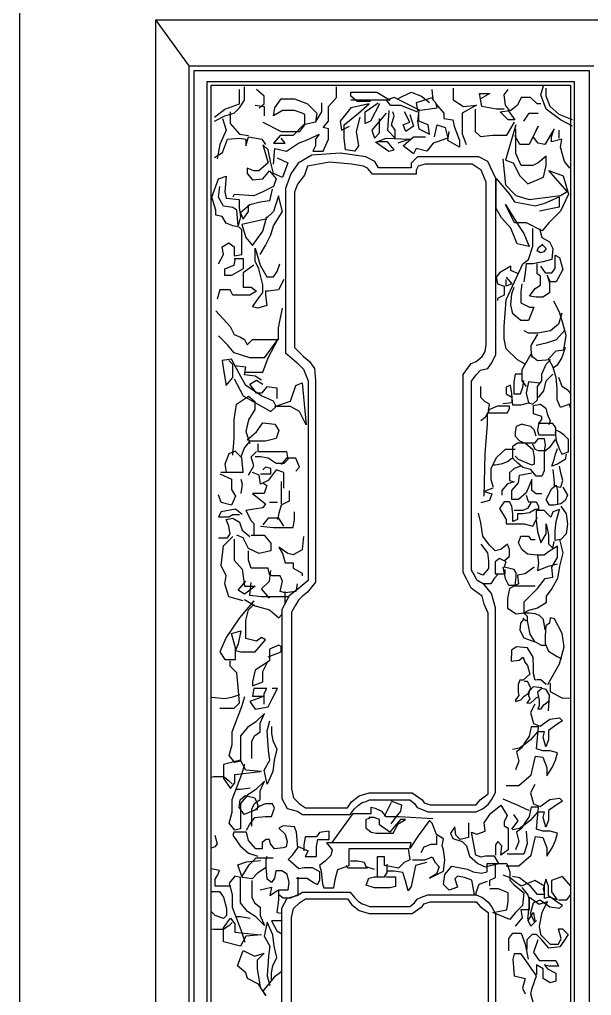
# Model space of a CAD drawing. Extents: x -66030 to 95157, y -13132 to 45879.
# Drawn here: x 42557 to 43106, y 41102 to 42039 of the extents above; entities that cross this region are included whole.
import ezdxf

# ---------------------------------------------------------------- set-up
doc = ezdxf.new("R2010")
doc.units = 0
doc.header["$LTSCALE"] = 100
doc.header["$MEASUREMENT"] = 0
for name, color, linetype in [('3', 11, 'CONTINUOUS'), ('4', 121, 'CONTINUOUS'), ('7', 105, 'CONTINUOUS')]:
    doc.layers.add(name, color=color, linetype=linetype)

msp = doc.modelspace()

# ---------------------------------------------------------------- linework, layer by layer
at = {"layer": '3'}
for p, q in [((42719.73, 41994.29), (42687.86, 42038.22)), ((42719.73, 40482.4), (42719.73, 41994.29)), ((42719.73, 41994.29), (43108.02, 41994.29)), ((42737.02, 40504.48), (42737.02, 41979.19)), ((42737.02, 41979.19), (43088.97, 41979.19)), ((43088.97, 41979.19), (43088.97, 40504.48))]:
    msp.add_line(p, q, dxfattribs=at)
for points in [[(42744.17, 41941.22), (42754.22, 41946.24), (42763.02, 41948.75), (42768.04, 41953.77), (42773.07, 41961.3), (42773.07, 41973.85)], [(42744.17, 41944.99), (42754.22, 41952.52), (42768.04, 41957.54), (42768.04, 41967.58), (42768.04, 41971.34)], [(42786.89, 41953.77), (42791.92, 41957.54), (42791.92, 41965.07), (42784.38, 41971.34)], [(42800.71, 41899.81), (42801.97, 41914.87), (42813.28, 41912.36), (42824.59, 41919.89), (42834.64, 41923.65), (42844.69, 41928.67), (42840.92, 41923.65), (42840.92, 41917.38), (42838.41, 41912.36), (42848.46, 41912.36), (42853.49, 41923.65), (42853.49, 41933.69), (42848.46, 41934.95), (42853.49, 41941.22), (42853.49, 41955.03), (42861.03, 41963.81), (42861.03, 41973.85)], [(42893.7, 41960.05), (42881.13, 41960.05), (42874.85, 41965.07), (42874.85, 41968.83), (42899.98, 41968.83), (42912.55, 41961.3), (42874.85, 41961.3)], [(42920.17, 41962.68), (42932.73, 41968.96), (42942.78, 41965.19), (42950.32, 41958.92)], [(42954.01, 41961.3), (42952.75, 41971.34)], [(42972.94, 41972.72), (42972.94, 41961.43), (42982.99, 41955.15), (42995.56, 41956.41), (42981.74, 41948.88), (42981.74, 41928.8), (42985.51, 41918.76)], [(43022.03, 41952.53), (43014.49, 41952.53), (43000.67, 41955.04), (42998.16, 41967.59), (43008.21, 41967.59), (42999.41, 41962.57)], [(43057.21, 41957.55), (43053.44, 41957.55), (43047.16, 41963.82), (43038.36, 41963.82), (43034.6, 41956.29), (43028.31, 41951.27), (43025.8, 41951.27), (43032.08, 41942.49), (43025.8, 41942.49), (43018.26, 41950.02), (43027.06, 41951.27), (43023.29, 41956.29), (43022.03, 41966.33), (43025.8, 41971.35)], [(43087.37, 41936.21), (43076.06, 41942.49), (43062.24, 41952.53), (43057.21, 41966.33), (43059.73, 41975.12)], [(43087.37, 41942.49), (43074.8, 41947.51), (43066.01, 41955.04), (43062.24, 41965.08), (43062.24, 41972.61)], [(42790.66, 41939.97), (42808.25, 41931.18), (42825.84, 41931.18), (42830.87, 41937.46), (42830.87, 41947.5), (42828.36, 41948.75), (42820.82, 41951.26), (42809.51, 41951.26), (42800.71, 41946.24), (42801.97, 41953.77), (42808.25, 41962.56), (42820.82, 41962.56), (42833.38, 41957.54), (42842.18, 41948.75), (42840.92, 41939.97), (42829.61, 41937.46), (42819.56, 41927.42), (42807, 41927.42), (42800.71, 41919.89), (42812.02, 41919.89), (42808.25, 41924.91)], [(42840.92, 41939.97), (42847.21, 41950.01), (42847.21, 41958.79)], [(42902.49, 41957.54), (42893.7, 41941.22), (42888.67, 41938.71), (42888.67, 41950.01), (42901.24, 41958.79)], [(42941.45, 41951.26), (42916.31, 41963.81), (42908.78, 41961.3), (42912.55, 41956.28), (42922.6, 41956.28), (42938.93, 41950.01)], [(42954.01, 41963.81), (42937.68, 41958.79), (42938.93, 41951.26), (42957.78, 41953.77), (42956.52, 41958.79), (42952.75, 41962.56)], [(42759.25, 41950.01), (42759.25, 41938.71), (42768.04, 41928.67), (42776.84, 41927.42)], [(42783.12, 41956.28), (42791.92, 41955.03), (42791.92, 41946.24)], [(42883.64, 41944.99), (42879.88, 41931.18), (42882.39, 41917.38), (42878.62, 41912.36), (42869.82, 41913.61), (42868.57, 41924.91), (42868.57, 41937.46), (42882.39, 41948.75), (42892.44, 41957.54), (42874.85, 41953.77), (42864.8, 41941.22), (42866.05, 41932.44), (42873.59, 41936.2)], [(42908.78, 41948.75), (42894.95, 41932.44), (42897.47, 41924.91), (42902.49, 41929.93), (42902.49, 41943.73)], [(42911.29, 41951.26), (42910.03, 41932.44), (42917.57, 41924.91), (42917.57, 41932.44), (42913.8, 41937.46), (42916.31, 41946.24), (42915.06, 41950.01)], [(42931.39, 41947.5), (42935.16, 41936.2), (42927.62, 41931.18), (42925.11, 41937.46), (42931.39, 41939.97), (42926.37, 41950.01)], [(42940.19, 41951.26), (42938.93, 41941.22), (42940.19, 41933.69), (42950.24, 41928.67), (42948.98, 41937.46), (42940.19, 41941.22), (42940.19, 41947.5)], [(42956.52, 41957.54), (42964.06, 41948.75), (42964.06, 41943.73), (42972.86, 41942.48), (42974.12, 41936.2), (42979.14, 41922.4), (42979.14, 41916.12), (42967.83, 41922.4), (42969.09, 41931.18)], [(42994.3, 41952.64), (42994.3, 41931.31), (42999.33, 41926.29), (43010.64, 41927.54), (43024.46, 41927.54), (43032, 41940.09)], [(43040.88, 41941.23), (43045.9, 41948.76), (43054.7, 41948.76)], [(42751.71, 41943.73), (42755.48, 41932.44), (42749.2, 41918.63), (42746.68, 41904.83)], [(42955.27, 41926.16), (42957.78, 41937.46), (42965.32, 41934.95), (42967.83, 41924.91), (42954.01, 41919.89), (42947.73, 41912.36), (42937.68, 41914.87), (42935.16, 41909.85), (42925.11, 41917.38), (42935.16, 41926.16), (42946.47, 41926.16)], [(43033.25, 41937.58), (43023.2, 41903.7), (43030.74, 41901.19), (43037.02, 41888.64), (43044.56, 41881.11), (43059.64, 41887.38), (43062.15, 41898.68), (43062.15, 41907.46), (43054.62, 41901.19), (43049.59, 41898.6), (43038.28, 41898.6), (43033.25, 41909.97), (43033.25, 41917.5), (43033.25, 41933.82)], [(43084.86, 41896.05), (43079.83, 41902.33), (43076.06, 41916.13), (43077.32, 41923.66), (43067.26, 41921.15), (43067.26, 41926.17), (43069.78, 41933.7), (43060.98, 41918.64), (43054.7, 41919.9), (43049.67, 41926.17), (43054.7, 41936.21), (43045.9, 41918.64), (43037.11, 41918.64), (43032.08, 41927.43)], [(43074.8, 41924.92), (43074.8, 41932.45)], [(42744.17, 41906.08), (42751.71, 41911.1), (42756.74, 41923.65), (42768.04, 41924.91), (42774.33, 41923.65), (42774.33, 41917.38), (42776.84, 41926.16), (42789.41, 41923.65), (42793.17, 41918.63)], [(42898.72, 41921.14), (42911.29, 41912.36), (42916.31, 41913.61), (42910.03, 41921.14), (42899.98, 41921.14), (42908.78, 41924.91), (42931.39, 41923.65), (42920.08, 41919.89)], [(42804.42, 41905.98), (42814.47, 41900.96), (42809.45, 41887.16), (42800.65, 41890.92), (42798.14, 41900.96), (42795.63, 41913.51), (42790.6, 41918.53), (42795.63, 41900.96), (42786.83, 41893.43), (42781.8, 41893.43), (42775.52, 41895.94), (42775.52, 41890.92), (42780.55, 41884.65), (42790.6, 41885.9), (42796.88, 41893.43), (42803.17, 41885.9), (42800.65, 41878.37), (42790.6, 41873.35), (42781.8, 41869.59), (42762.96, 41870.84), (42761.7, 41868.33)], [(42828.62, 41276.17), (42874.33, 41276.17), (42878.58, 41281.48), (42882.12, 41285.02), (42885.66, 41287.5), (42889.56, 41288.56), (42892.75, 41289.98), (42931.37, 41289.98), (42935.98, 41286.44), (42938.46, 41282.9), (42942.71, 41281.13), (42948.74, 41278.65), (42995.16, 41278.65), (43001.18, 41281.48), (43006.5, 41285.73), (43009.68, 41289.98), (43013.58, 41297.06), (43013.58, 41474.13), (43009.71, 41487.97), (43002.78, 41496.62), (42995.85, 41500.94), (42993.25, 41506.13), (42990.66, 41510.46), (42990.66, 41691.77), (42994.96, 41697.82), (42999.29, 41702.15), (43006.22, 41703.88), (43009.69, 41709.07), (43014.02, 41716.85), (43014.02, 41838.5), (43014.02, 41886.07), (43006.28, 41902.51), (42997.62, 41906.84), (42938.73, 41906.84), (42932.67, 41900.78), (42932.67, 41896.46), (42901.49, 41896.46), (42898.03, 41902.51), (42889.37, 41906.84), (42865.12, 41910.3), (42837.41, 41908.57), (42824.42, 41900.78), (42817.49, 41890.4), (42812.29, 41876.56), (42812.29, 41718.8), (42823.45, 41709.28), (42829.51, 41703.22), (42833.84, 41691.98), (42833.84, 41500.42), (42824.31, 41492.63), (42815.65, 41485.71), (42808.72, 41472.74), (42808.72, 41291.43), (42813.91, 41281.91), (42823.44, 41279.32), (42828.62, 41276.17)], [(43020.69, 41904.95), (43023.2, 41879.85), (43033.25, 41869.81), (43045.82, 41866.05), (43075.98, 41869.81), (43082.26, 41873.58), (43064.67, 41893.66), (43078.49, 41888.64), (43083.52, 41871.07), (43075.98, 41854.75), (43064.67, 41843.45), (43058.39, 41835.92), (43043.31, 41843.45), (43032, 41843.45), (43023.2, 41861.03), (43035.77, 41840.94), (43040.79, 41833.41), (43045.82, 41820.86), (43034.51, 41823.37), (43028.23, 41838.43), (43019.43, 41848.48), (43014.41, 41857.26), (43014.41, 41881.11), (43014.41, 41886.13), (43026.97, 41871.07), (43032, 41863.54), (43052.1, 41859.77), (43060.9, 41862.28), (43074.72, 41868.56), (43074.72, 41858.52), (43055.87, 41854.75)], [(42747.88, 41804.32), (42752.9, 41813.11), (42751.65, 41820.64), (42757.93, 41824.41), (42762.96, 41820.64), (42762.96, 41811.86), (42770.5, 41813.11), (42770.5, 41823.15), (42770.5, 41836.96), (42767.98, 41839.47), (42761.7, 41840.72), (42755.42, 41843.23), (42751.65, 41849.51), (42745.37, 41850.76), (42745.37, 41855.78), (42741.6, 41868.33), (42747.88, 41885.9), (42755.42, 41888.41), (42754.16, 41873.35), (42755.42, 41867.08), (42767.98, 41865.82), (42767.98, 41858.29), (42769.24, 41849.51), (42766.73, 41840.72), (42765.47, 41855.78), (42761.7, 41858.29), (42752.9, 41859.55), (42747.88, 41868.33), (42749.13, 41878.37)], [(42799.4, 41875.86), (42796.88, 41864.57), (42788.09, 41863.31), (42778.03, 41860.8), (42769.24, 41853.27), (42771.75, 41847), (42776.78, 41854.53), (42776.78, 41860.8)], [(42788.09, 41813.11), (42793.11, 41821.9), (42798.14, 41831.94), (42800.65, 41840.72), (42809.45, 41854.53), (42805.68, 41869.59), (42800.65, 41854.53), (42793.11, 41847), (42781.8, 41844.49), (42770.5, 41841.98), (42774.27, 41829.43), (42780.55, 41821.9), (42790.6, 41835.7), (42794.37, 41849.51)], [(43042.06, 41707.95), (43034.61, 41712.2), (43023.97, 41722.83), (43021.84, 41732.4), (43021.84, 41744.09), (43023.97, 41769.6), (43039.91, 41804.08), (43045.23, 41808.34), (43049.49, 41821.09), (43049.49, 41830.66), (43049.49, 41838.1)], [(43055.87, 41838.1), (43058, 41829.6), (43065.45, 41825.34), (43068.64, 41818.97), (43067.58, 41808.34), (43059.07, 41806.21), (43049.49, 41804.08), (43043.1, 41804.08), (43042.04, 41795.58), (43040.97, 41787.08)], [(42810.7, 41789.26), (42805.68, 41779.22), (42795.63, 41777.97), (42793.11, 41777.97), (42793.11, 41774.2), (42794.37, 41764.16), (42785.57, 41761.65), (42780.55, 41762.91), (42785.57, 41770.44), (42790.6, 41776.71), (42790.6, 41784.24), (42786.83, 41799.3), (42783.06, 41806.84), (42783.06, 41819.39), (42788.09, 41803.07), (42794.37, 41791.77), (42800.65, 41791.77), (42804.42, 41796.79), (42806.94, 41804.32)], [(43058, 41823.22), (43062.26, 41818.97), (43060.13, 41815.78), (43056.94, 41814.71), (43053.74, 41816.84), (43054.81, 41820.03), (43059.07, 41823.22)], [(42762.96, 41809.35), (42771.75, 41809.35), (42771.75, 41799.3), (42760.44, 41793.03), (42754.16, 41793.03), (42754.16, 41799.3), (42762.96, 41803.07), (42764.21, 41809.35)], [(43056.94, 41801.96), (43061.19, 41795.58), (43067.58, 41795.58), (43070.77, 41799.83), (43070.77, 41806.21), (43070.77, 41812.59), (43075.03, 41810.46), (43078.22, 41798.77), (43071.84, 41787.08), (43066.51, 41787.08), (43063.32, 41793.45), (43065.45, 41786.01), (43065.45, 41776.45), (43059.07, 41772.19), (43052.68, 41772.19), (43046.29, 41773.26), (43051.62, 41780.7), (43056.94, 41783.89), (43056.94, 41792.39), (43053.74, 41794.52), (43053.74, 41804.08)], [(42781.8, 41803.07), (42771.75, 41795.54), (42771.75, 41786.75), (42771.75, 41781.73), (42779.29, 41781.73), (42784.32, 41777.97), (42778.03, 41774.2), (42767.98, 41774.2), (42761.7, 41774.2), (42759.19, 41779.22), (42749.13, 41779.22), (42746.62, 41770.44)], [(43035.65, 41794.52), (43028.2, 41797.71), (43028.2, 41801.96), (43017.56, 41795.58), (43014.37, 41791.33), (43015.43, 41784.95), (43021.82, 41782.82), (43021.82, 41774.32), (43015.43, 41771.13), (43015.43, 41769.01)], [(43023.95, 41791.33), (43029.27, 41784.95), (43023.95, 41782.82), (43023.95, 41789.2)], [(43038.84, 41784.95), (43037.78, 41777.51), (43037.78, 41766.88), (43046.29, 41762.63), (43050.55, 41762.63), (43045.23, 41749.87), (43037.78, 41749.87), (43030.33, 41756.25), (43028.2, 41764.75), (43029.27, 41775.38), (43031.39, 41781.76)], [(42745.37, 41759.14), (42759.19, 41744.08), (42762.96, 41736.55), (42769.24, 41734.04), (42773.01, 41731.53), (42775.52, 41726.51), (42780.55, 41731.53), (42788.09, 41731.53), (42805.68, 41731.53), (42805.68, 41742.83), (42809.45, 41761.65)], [(43085.62, 41666.11), (43084.63, 41669.68), (43076.11, 41666.49), (43072.92, 41673.93), (43072.92, 41684.56), (43071.86, 41695.19), (43068.66, 41705.82), (43064.41, 41713.26), (43071.86, 41720.71), (43079.31, 41721.77), (43081.43, 41735.59), (43078.24, 41747.28), (43075.05, 41757.91), (43069.73, 41768.54)], [(43077.18, 41756.85), (43073.99, 41746.22), (43066.54, 41739.84), (43053.76, 41737.71), (43045.25, 41737.71), (43040.99, 41739.84)], [(42773.01, 41700.16), (42781.8, 41700.16), (42790.6, 41700.16), (42795.63, 41713.96), (42805.68, 41732.79), (42791.86, 41713.96), (42778.03, 41713.96), (42762.96, 41718.98), (42756.67, 41726.51), (42747.88, 41735.3)], [(43053.76, 41736.65), (43047.38, 41726.02), (43047.38, 41721.77), (43048.44, 41714.33)], [(43080.37, 41740.9), (43071.86, 41731.34), (43062.28, 41728.15), (43052.7, 41726.02)], [(43080.37, 41723.89), (43077.18, 41714.33), (43072.92, 41706.89), (43068.66, 41703.7)], [(43047.38, 41717.52), (43038.87, 41702.64), (43038.87, 41692.01), (43043.12, 41686.69)], [(43066.54, 41712.2), (43053.76, 41711.14), (43047.38, 41716.45)], [(42762.96, 41693.88), (42771.75, 41677.57), (42798.14, 41662.51), (42803.17, 41667.53), (42800.65, 41672.55), (42789.34, 41677.57), (42774.27, 41687.61), (42767.98, 41698.9), (42760.44, 41712.71), (42751.65, 41711.45), (42752.9, 41702.67), (42755.42, 41687.61), (42761.7, 41695.14), (42761.7, 41707.69), (42757.93, 41711.45)], [(42789.34, 41692.63), (42783.06, 41696.39), (42773.01, 41697.65), (42774.27, 41705.18), (42762.96, 41706.43)], [(43055.89, 41689.88), (43045.25, 41690.94), (43043.12, 41680.31), (43045.25, 41670.75), (43049.51, 41669.68), (43053.76, 41673.93), (43053.76, 41682.44), (43053.76, 41686.69), (43058.02, 41692.01), (43058.02, 41698.38), (43062.28, 41707.95), (43065.47, 41711.14)], [(43038.82, 41698.55), (43032.44, 41698.55), (43031.37, 41691.1), (43031.37, 41683.66), (43031.37, 41679.41), (43037.76, 41679.41), (43039.89, 41685.79), (43040.95, 41692.17)], [(43054.83, 41676.06), (43060.15, 41682.44), (43062.28, 41692.01), (43068.66, 41698.38)], [(42804.42, 41675.06), (42804.42, 41685.1), (42794.37, 41686.35), (42789.34, 41680.08), (42784.32, 41680.08), (42778.03, 41688.86), (42784.32, 41692.63), (42790.6, 41688.86)], [(42801.91, 41667.53), (42816.99, 41672.55), (42822.01, 41687.61), (42828.3, 41690.12), (42832.07, 41649.95), (42825.78, 41662.51), (42816.99, 41667.53), (42803.17, 41667.53)], [(43006.94, 41663.31), (43008, 41669.68), (43003.75, 41671.81), (42999.49, 41676.06), (42999.49, 41682.44), (42999.49, 41686.69)], [(43046.27, 41670.91), (43037.76, 41668.78), (43030.31, 41668.78), (43029.25, 41679.41), (43028.18, 41687.92), (43023.92, 41685.79), (43023.92, 41679.41), (43029.25, 41676.22), (43029.25, 41670.91), (43020.73, 41669.84)], [(43073.94, 41695.36), (43077.14, 41686.85), (43082.46, 41683.66), (43085.62, 41679.87)], [(42761.63, 41620.73), (42762.89, 41637.04), (42762.89, 41654.61), (42765.4, 41669.67), (42776.71, 41677.2), (42782.99, 41672.18), (42782.99, 41664.65), (42776.71, 41654.61), (42774.2, 41643.32), (42777.97, 41632.02)], [(43002.68, 41581.46), (43003.75, 41621.85), (43005.87, 41650.55), (43005.87, 41661.18), (43013.32, 41661.18), (43025.03, 41661.18), (43027.16, 41665.43), (43027.16, 41667.56), (43015.45, 41667.56), (43008, 41664.37), (43003.75, 41656.93), (42999.49, 41653.74)], [(43055.33, 41652.35), (43053.99, 41644.34), (43055.33, 41640.34), (43066.02, 41640.34), (43071.36, 41640.34), (43071.36, 41647.01), (43068.69, 41651.02), (43064.68, 41651.02), (43055.33, 41651.02), (43058, 41655.02), (43058, 41657.69), (43049.98, 41660.36), (43049.98, 41664.37), (43049.98, 41668.37), (43056.66, 41669.71), (43062.01, 41665.7), (43063.34, 41660.36), (43066.02, 41653.69), (43064.68, 41649.68)], [(42775.57, 41635.46), (42784.36, 41642.99), (42790.64, 41651.77), (42801.95, 41650.52), (42805.72, 41644.24), (42803.21, 41636.71), (42793.16, 41634.2), (42778.08, 41634.2), (42773.05, 41627.93), (42769.28, 41619.14)], [(43052.75, 41638.78), (43050.62, 41645.16), (43047.43, 41648.35), (43042.11, 41649.41), (43038.92, 41650.47), (43033.6, 41648.35), (43032.53, 41643.03), (43032.53, 41638.78), (43036.79, 41634.53), (43041.05, 41632.4), (43051.69, 41632.4), (43054.88, 41636.65), (43060.2, 41636.65), (43061.27, 41630.28), (43060.2, 41624.96), (43054.88, 41624.96), (43051.69, 41626.02), (43049.56, 41631.34)], [(43070.84, 41643.03), (43071.91, 41634.53), (43075.1, 41626.02), (43077.23, 41621.77), (43083.62, 41623.9), (43083.62, 41630.28), (43083.62, 41635.59), (43079.36, 41639.84), (43075.1, 41643.03), (43070.84, 41645.16)], [(42785.62, 41631.69), (42785.62, 41624.16), (42801.95, 41624.16), (42813.26, 41624.16), (42814.52, 41616.63), (42810.75, 41612.86), (42803.21, 41612.86), (42795.67, 41617.89), (42788.13, 41619.14), (42783.1, 41619.14)], [(43070.84, 41635.59), (43065.52, 41628.15), (43060.2, 41623.9), (43060.2, 41613.27), (43060.2, 41605.83), (43058.07, 41600.51), (43052.75, 41600.51), (43047.43, 41606.89), (43039.98, 41609.02), (43034.66, 41613.27), (43030.4, 41617.52), (43030.4, 41629.21), (43034.66, 41632.4), (43042.11, 41632.4), (43049.56, 41626.02), (43050.62, 41618.58), (43050.62, 41612.21), (43048.5, 41611.14), (43035.72, 41616.46), (43032.53, 41619.65)], [(42750.32, 41604.41), (42771.68, 41604.41), (42770.43, 41618.22), (42764.14, 41624.49), (42757.86, 41621.98), (42754.09, 41611.94), (42755.35, 41604.41)], [(42776.82, 41601.57), (42781.85, 41610.35), (42779.34, 41619.14), (42784.36, 41624.16)], [(43032.53, 41626.02), (43022.95, 41626.02), (43014.44, 41618.58), (43009.12, 41607.95), (43009.12, 41597.32), (43011.25, 41589.88)], [(43081.49, 41621.77), (43080.42, 41616.46), (43072.97, 41612.21), (43067.65, 41610.08), (43069.78, 41616.46), (43070.84, 41620.71), (43072.97, 41627.09)], [(42822.06, 41605.33), (42825.83, 41609.1), (42822.06, 41617.89), (42813.26, 41617.89), (42808.24, 41611.61)], [(43029.34, 41617.52), (43025.08, 41614.33), (43018.7, 41612.21), (43013.38, 41611.14), (43011.25, 41611.14)], [(42749.18, 41602.82), (42760.49, 41597.8), (42760.49, 41587.76), (42764.26, 41581.49), (42760.49, 41572.7), (42750.44, 41575.21), (42747.92, 41582.74)], [(42810.75, 41589.02), (42810.75, 41604.08), (42803.21, 41606.59), (42795.67, 41596.55), (42788.13, 41592.78), (42786.87, 41601.57), (42780.59, 41604.08)], [(42788.13, 41602.82), (42798.18, 41602.82), (42798.18, 41607.84), (42793.16, 41609.1), (42790.64, 41606.59)], [(43037.85, 41610.08), (43031.47, 41607.95), (43027.21, 41603.7), (43027.21, 41596.26), (43031.47, 41595.2), (43025.08, 41593.07), (43019.76, 41586.69), (43019.76, 41582.44)], [(43058.07, 41583.51), (43052.75, 41583.51), (43048.5, 41586.69), (43048.5, 41597.32), (43043.17, 41584.57), (43035.72, 41578.19), (43029.34, 41578.19), (43029.34, 41586.69), (43035.72, 41594.14), (43036.79, 41601.58), (43048.5, 41603.7)], [(43068.72, 41606.89), (43069.78, 41594.14), (43069.78, 41590.95), (43076.17, 41589.88), (43078.29, 41596.26), (43076.17, 41603.7), (43075.1, 41610.08)], [(42769.28, 41597.8), (42770.54, 41592.78), (42769.28, 41584)], [(42790.64, 41594.04), (42794.41, 41591.53), (42791.9, 41584), (42780.59, 41584), (42793.16, 41573.96), (42790.64, 41570.19), (42781.85, 41568.94), (42774.31, 41567.68), (42779.34, 41557.64), (42781.85, 41555.13), (42781.85, 41543.84)], [(42808.24, 41595.29), (42808.24, 41582.74), (42808.24, 41573.96)], [(42815.77, 41586.51), (42815.77, 41576.47), (42808.24, 41572.7), (42805.72, 41565.17), (42804.47, 41558.9)], [(43011.2, 41588.9), (43002.68, 41585.71), (43010.13, 41583.58), (43008, 41577.2), (42999.49, 41575.08)], [(43078.29, 41589.88), (43082.55, 41582.44), (43080.42, 41577.13), (43076.17, 41573.94), (43069.78, 41572.88), (43065.52, 41572.88), (43062.33, 41578.19), (43067.65, 41588.82), (43071.91, 41592.01), (43072.97, 41586.69), (43072.97, 41578.19), (43072.97, 41573.94)], [(42804.47, 41575.21), (42796.93, 41575.21)], [(43043.17, 41582.44), (43044.24, 41578.19), (43045.3, 41576.06), (43052.75, 41576.06), (43054.88, 41571.81), (43054.88, 41568.62), (43051.69, 41568.62), (43046.37, 41565.44), (43039.98, 41564.37), (43034.66, 41564.37), (43034.66, 41559.06), (43030.4, 41556.93), (43030.4, 41561.18), (43030.4, 41564.37), (43029.34, 41571.81), (43027.21, 41576.06), (43021.89, 41576.06), (43017.63, 41569.69), (43024.02, 41559.06), (43024.02, 41554.81), (43031.47, 41554.81), (43041.05, 41554.81), (43049.56, 41552.68), (43053.82, 41561.18)], [(43047.43, 41575), (43044.24, 41569.69), (43039.98, 41567.56), (43031.47, 41567.56)], [(42770.54, 41563.92), (42764.26, 41568.94), (42750.44, 41566.43), (42747.92, 41561.41), (42757.97, 41561.41), (42761.74, 41563.92), (42768.03, 41563.92)], [(42788.13, 41552.62), (42800.7, 41551.37), (42819.54, 41551.37), (42820.8, 41558.9), (42820.8, 41566.43)], [(43021.87, 41519.5), (43027.19, 41523.75), (43027.19, 41530.13), (43025.06, 41535.45), (43018.68, 41530.13), (43013.36, 41529.07), (43008.04, 41534.38), (43001.65, 41542.89), (42999.52, 41555.64), (42997.39, 41565.21)], [(43076.17, 41571.81), (43081.49, 41564.37), (43082.55, 41554.81), (43081.49, 41545.24), (43076.17, 41539.92), (43070.84, 41538.86), (43070.84, 41548.43), (43071.91, 41556.93), (43075.1, 41568.62), (43068.72, 41566.5), (43066.59, 41561.18), (43060.2, 41567.56), (43052.75, 41567.56), (43052.75, 41557.99), (43053.82, 41547.36), (43057.01, 41536.73), (43062.33, 41545.24), (43062.33, 41554.81), (43064.46, 41544.18), (43064.46, 41535.67), (43068.72, 41531.42), (43069.78, 41537.8)], [(42747.92, 41541.33), (42756.72, 41541.33), (42759.23, 41545.09), (42757.97, 41552.62), (42755.46, 41558.9), (42761.74, 41560.15), (42768.03, 41556.39), (42770.54, 41548.86), (42778.08, 41542.58)], [(42810.75, 41552.62), (42805.72, 41560.15), (42795.67, 41560.15), (42790.64, 41553.88)], [(42771.8, 41481.09), (42757.97, 41484.85), (42754.2, 41497.4), (42755.46, 41504.93), (42750.44, 41514.97), (42752.95, 41533.8), (42761.74, 41542.58)], [(42763, 41540.07), (42763, 41519.99), (42770.54, 41511.21), (42773.05, 41494.89), (42783.1, 41494.89), (42773.05, 41487.36), (42766.77, 41491.13), (42774.31, 41499.91)], [(42779.34, 41543.84), (42791.9, 41543.84), (42798.18, 41536.31), (42798.18, 41528.78), (42786.87, 41526.27), (42776.82, 41531.29), (42771.8, 41541.33), (42765.51, 41543.84)], [(42829.6, 41542.58), (42828.34, 41530.03), (42819.54, 41525.01), (42814.52, 41526.27), (42805.72, 41532.54), (42809.49, 41526.27), (42812.01, 41517.48), (42819.54, 41517.48), (42819.54, 41512.46), (42828.34, 41507.44), (42828.34, 41504.93)], [(43053.8, 41524.82), (43044.22, 41525.88), (43038.9, 41530.13), (43035.71, 41536.51), (43037.83, 41542.89), (43045.28, 41542.89), (43047.41, 41539.7), (43051.67, 41539.7)], [(43075.08, 41539.7), (43078.27, 41526.94), (43075.08, 41514.19), (43072.95, 41502.49), (43067.63, 41492.93), (43062.31, 41485.49), (43062.31, 41479.11), (43053.8, 41473.79), (43045.28, 41471.67), (43041.03, 41469.54), (43041.03, 41480.17), (43053.8, 41492.93), (43061.25, 41502.49), (43068.7, 41503.56), (43067.63, 41513.12), (43072.95, 41522.69), (43072.95, 41533.32), (43064.44, 41528.01), (43060.18, 41524.82), (43053.8, 41524.82), (43054.86, 41517.38), (43053.8, 41509.94), (43064.44, 41514.19), (43072.95, 41516.31)], [(42823.31, 41497.4), (42822.06, 41489.87), (42812.01, 41488.62), (42806.98, 41489.87), (42809.49, 41499.91), (42806.98, 41504.93), (42799.44, 41504.93), (42796.93, 41506.19), (42795.67, 41512.46), (42786.87, 41512.46), (42779.34, 41512.46), (42776.82, 41519.99), (42776.82, 41528.78)], [(42999.52, 41535.45), (43005.91, 41526.94), (43006.97, 41519.5), (43006.97, 41512.06), (43001.65, 41505.68), (42996.33, 41507.81)], [(43020.81, 41513.12), (43022.93, 41502.49), (43026.13, 41496.12), (43032.51, 41496.12), (43033.58, 41503.56), (43033.58, 41507.81), (43031.45, 41511), (43021.87, 41513.12), (43024, 41518.44), (43017.61, 41521.63), (43013.36, 41518.44), (43013.36, 41506.75), (43022.93, 41506.75), (43022.93, 41511)], [(42796.93, 41483.6), (42789.39, 41492.38), (42796.93, 41499.91), (42798.18, 41509.95)], [(43050.6, 41513.12), (43042.09, 41506.75), (43034.64, 41505.68), (43035.71, 41497.18), (43027.19, 41492.93), (43025.06, 41483.36), (43025.06, 41473.79), (43033.58, 41468.48), (43041.03, 41469.54)], [(43016.55, 41506.75), (43012.29, 41502.49), (43009.1, 41497.18), (43001.65, 41497.18)], [(42814.52, 41484.85), (42789.39, 41484.85), (42778.08, 41486.11), (42779.34, 41498.66)], [(42812.01, 41478.88), (42812.01, 41481.09), (42812.01, 41489.87)], [(43051.67, 41495.05), (43036.77, 41495.05), (43031.45, 41495.05)], [(42781.85, 41481.09), (42768.03, 41464.77), (42755.46, 41445.94), (42749.18, 41432.14), (42754.2, 41424.61), (42764.26, 41424.61), (42764.26, 41435.9), (42760.49, 41449.71), (42769.28, 41452.22), (42766.77, 41439.67), (42764.26, 41433.39), (42769.28, 41432.14), (42783.1, 41432.14), (42793.16, 41443.43), (42789.39, 41445.94), (42784.36, 41442.18), (42774.31, 41444.69), (42774.31, 41462.26), (42776.82, 41472.3), (42781.85, 41477.32)], [(42773.05, 41482.34), (42783.1, 41476.07), (42796.93, 41472.3), (42805.72, 41464.77), (42808.72, 41467.77)], [(43043.89, 41461.64), (43042.84, 41461.64), (43040.21, 41464.26), (43040.21, 41462.69), (43037.59, 41459.54), (43037.06, 41452.72), (43040.74, 41445.37), (43051.25, 41441.7)], [(43061.23, 41453.24), (43059.65, 41463.21), (43055.98, 41466.89), (43051.77, 41468.46), (43045.99, 41468.99), (43040.74, 41468.99), (43043.89, 41466.36), (43043.89, 41464.26), (43043.89, 41461.64), (43046.52, 41449.04), (43050.72, 41442.22), (43057.55, 41438.55), (43061.76, 41438.55)], [(43063.86, 41400.76), (43074.89, 41420.7), (43079.62, 41436.97), (43077.52, 41449.57), (43070.16, 41463.74), (43065.96, 41464.79), (43065.43, 41459.54), (43061.76, 41456.92), (43061.23, 41447.47), (43061.23, 41440.12), (43064.38, 41432.77), (43072.79, 41427.53), (43076.99, 41425.43)], [(42795.67, 41427.12), (42808.24, 41432.14), (42808.24, 41437.16), (42805.72, 41438.41), (42796.93, 41434.65), (42796.93, 41423.35), (42783.1, 41414.57), (42780.59, 41403.27), (42780.59, 41399.51), (42790.64, 41403.27), (42790.64, 41413.31), (42795.67, 41423.35)], [(43062.22, 41400.58), (43056.97, 41405.31), (43053.82, 41405.31), (43051.71, 41404.78), (43050.14, 41411.08), (43050.14, 41416.85), (43049.61, 41426.82), (43044.36, 41435.75), (43033.85, 41436.8), (43029.12, 41433.65), (43028.6, 41423.15), (43036.48, 41424.2), (43040.16, 41426.82), (43041.73, 41422.1), (43044.36, 41418.95), (43046.46, 41410.56), (43040.16, 41404.78), (43037, 41404.78), (43035.43, 41400.58), (43035.43, 41393.24), (43035.95, 41390.09), (43032.8, 41385.89), (43032.8, 41384.31), (43038.05, 41385.89), (43041.21, 41389.56), (43044.88, 41392.19), (43047.51, 41397.44), (43044.36, 41403.73), (43041.21, 41403.73)], [(42749.18, 41378.17), (42763, 41378.17), (42768.03, 41383.19), (42766.77, 41398.25), (42765.51, 41412.06), (42759.23, 41418.33), (42759.23, 41423.35)], [(42791.9, 41381.94), (42791.9, 41391.98), (42794.41, 41397), (42781.85, 41397), (42780.59, 41389.47), (42791.9, 41389.47), (42778.08, 41384.45), (42783.1, 41376.92), (42795.67, 41379.43), (42799.44, 41386.96), (42804.47, 41397), (42799.44, 41397)], [(43058.02, 41397.44), (43049.61, 41398.48), (43045.94, 41394.29), (43045.41, 41390.09), (43046.46, 41386.94), (43044.36, 41383.79), (43043.83, 41382.74), (43047.51, 41383.27), (43050.66, 41385.89), (43052.77, 41387.99), (43054.87, 41389.04)], [(43064.33, 41375.39), (43065.38, 41390.61), (43062.22, 41395.86), (43058.02, 41396.91), (43053.82, 41393.24), (43055.39, 41385.36), (43055.39, 41380.12), (43054.34, 41377.49), (43057.49, 41377.49), (43060.12, 41381.17), (43065.38, 41385.36)], [(43085.62, 41387.15), (43077.46, 41387.46), (43066.43, 41393.76), (43066.43, 41402.16)], [(42768.03, 41390.72), (42760.49, 41388.21), (42754.2, 41386.96), (42741.64, 41388.21)], [(42779.88, 41329.79), (42779.88, 41339.23), (42779.88, 41345.98), (42782.58, 41351.37), (42787.99, 41355.42), (42787.99, 41363.51), (42792.04, 41372.96), (42783.94, 41364.86), (42775.83, 41359.47), (42769.08, 41351.37), (42769.08, 41337.89), (42769.08, 41327.09), (42763.68, 41325.75), (42758.28, 41332.49), (42760.98, 41343.28), (42760.98, 41355.42), (42770.43, 41379.7), (42773.13, 41389.14)], [(43051.27, 41381.87), (43047.3, 41373.94), (43049.95, 41363.36), (43056.57, 41360.72), (43065.84, 41367.33), (43075.1, 41368.65), (43077.75, 41366.01), (43073.78, 41363.36), (43064.51, 41356.75), (43064.51, 41347.5), (43061.87, 41340.88), (43059.22, 41350.14), (43060.54, 41355.43), (43053.92, 41355.43), (43047.3, 41347.5), (43042.01, 41343.53), (43036.71, 41339.56), (43030.09, 41338.24)], [(42798.68, 41360.39), (42798.68, 41353.64), (42800.03, 41346.9), (42804.08, 41338.8), (42801.38, 41328.01), (42800.03, 41317.22), (42794.63, 41305.08), (42791.93, 41318.57), (42797.33, 41328.01), (42795.98, 41337.45), (42794.63, 41356.34), (42797.33, 41365.78)], [(43023.85, 41303.97), (43035.9, 41303.97), (43047.96, 41314.01), (43051.97, 41332.07), (43059.01, 41331.06), (43063.02, 41321.03), (43063.02, 41313), (43068.05, 41321.03), (43071.06, 41328.05), (43073.07, 41335.08), (43066.04, 41337.08), (43059.01, 41337.08), (43052.98, 41339.09), (43054.99, 41360.16), (43047.96, 41360.16), (43045.95, 41351.13), (43041.93, 41345.11), (43038.92, 41340.09), (43033.89, 41336.08), (43035.9, 41327.05), (43032.89, 41319.02)], [(42789.22, 41317.22), (42774.37, 41318.57), (42768.97, 41328.01), (42752.76, 41323.97), (42752.76, 41310.48), (42759.51, 41301.04), (42763.57, 41306.43), (42763.57, 41314.52), (42787.87, 41317.22)], [(42779.88, 41264.93), (42779.88, 41274.37), (42779.88, 41281.12), (42782.58, 41286.51), (42787.99, 41290.56), (42787.99, 41298.65), (42792.04, 41308.09), (42783.94, 41300), (42775.83, 41294.61), (42769.08, 41286.51), (42769.08, 41273.02), (42769.08, 41262.23), (42763.68, 41260.88), (42758.28, 41267.63), (42760.98, 41278.42), (42760.98, 41290.56), (42770.43, 41314.84), (42773.13, 41324.28)], [(42760.98, 41305.4), (42758.28, 41308.09), (42752.87, 41312.14), (42743.42, 41312.14), (42740.97, 41311.65)], [(43051.27, 41304.85), (43047.3, 41296.92), (43049.95, 41286.34), (43056.57, 41283.69), (43065.84, 41290.31), (43075.1, 41291.63), (43077.75, 41288.98), (43073.78, 41286.34), (43064.51, 41279.73), (43064.51, 41270.47), (43061.87, 41263.86), (43059.22, 41273.12), (43060.54, 41278.41), (43053.92, 41278.41), (43047.3, 41270.47), (43042.01, 41266.51), (43036.71, 41262.54), (43030.09, 41261.22)], [(42778.53, 41301.35), (42769.08, 41300), (42765.03, 41300)], [(42774.73, 41261.06), (42777.74, 41266.08), (42782.76, 41273.1), (42792.81, 41274.11), (42798.83, 41274.11), (42801.85, 41282.13), (42799.84, 41286.15), (42792.81, 41286.15), (42787.78, 41284.14), (42782.76, 41280.13), (42772.72, 41276.11), (42767.69, 41283.14), (42768.7, 41290.16), (42773.72, 41294.17), (42782.76, 41292.17), (42785.78, 41285.14), (42784.77, 41280.13)], [(42907.04, 41274.42), (42913.8, 41287.91)], [(42913.36, 41289.18), (42923.41, 41285.17), (42922.4, 41279.15), (42918.38, 41274.13), (42913.36, 41267.11)], [(42987.68, 41268.09), (42987.68, 41258.05), (42987.68, 41254.04), (42979.65, 41252.03), (42975.63, 41256.05), (42974.63, 41264.07), (42970.61, 41258.05), (42972.62, 41253.04), (42981.66, 41250.03), (42985.68, 41246.01), (42988.69, 41235.98), (42996.73, 41228.96), (43003.76, 41225.95), (43016.82, 41228.96), (43012.8, 41235.98), (43003.76, 41235.98), (42999.74, 41234.98), (42994.72, 41236.98), (42990.7, 41259.06), (42995.72, 41257.05), (43003.76, 41260.06), (43002.75, 41268.09), (43008.78, 41277.12), (43018.82, 41285.14), (43024.85, 41275.11), (43021.84, 41269.09), (43021.84, 41265.08), (43025.86, 41263.07), (43025.86, 41251.03), (43025.86, 41242), (43018.82, 41236.98), (43019.83, 41246.01), (43015.81, 41250.03), (43013.8, 41247.02), (43013.8, 41236.98)], [(43020.83, 41291.16), (43034.9, 41285.14), (43042.93, 41281.13), (43045.95, 41280.13)], [(42857.11, 41249.05), (42877.2, 41277.14), (42894.28, 41277.14), (42894.28, 41283.16), (42898.29, 41282.16), (42904.32, 41279.15), (42908.34, 41274.13), (42921.4, 41274.13), (42953.54, 41272.13)], [(43023.85, 41226.95), (43035.9, 41226.95), (43047.96, 41236.98), (43051.97, 41255.04), (43059.01, 41254.04), (43063.02, 41244.01), (43063.02, 41235.98), (43068.05, 41244.01), (43071.06, 41251.03), (43073.07, 41258.05), (43066.04, 41260.06), (43059.01, 41260.06), (43052.98, 41262.07), (43054.99, 41283.14), (43047.96, 41283.14), (43045.95, 41274.11), (43041.93, 41268.09), (43038.92, 41263.07), (43033.89, 41259.06), (43035.9, 41250.03), (43032.89, 41242)], [(43030.88, 41276.11), (43034.9, 41270.09), (43028.87, 41262.07)], [(42822.94, 41214.91), (42832.99, 41214.91), (42839.01, 41210.9), (42843.03, 41208.89), (42845.04, 41212.9), (42845.04, 41220.93), (42838.01, 41224.94), (42829.97, 41224.94), (42824.95, 41223.94), (42814.91, 41232.97), (42818.92, 41236.98), (42823.95, 41244.01), (42822.94, 41259.06), (42820.93, 41264.07), (42809.88, 41265.08), (42805.87, 41263.07), (42811.89, 41257.05), (42813.9, 41250.03), (42812.9, 41245.01), (42809.88, 41244.01), (42801.85, 41243), (42797.83, 41248.02), (42796.83, 41252.03), (42793.81, 41252.03), (42789.79, 41249.02), (42789.79, 41243), (42783.77, 41243), (42776.73, 41251.03), (42774.73, 41259.06), (42762.67, 41259.06), (42761.67, 41256.05), (42768.7, 41246.01), (42776.73, 41238.99), (42785.78, 41235.98)], [(42934.08, 41232.57), (42946.24, 41232.57), (42952.99, 41235.27), (42955.69, 41229.88), (42959.74, 41225.83), (42957.04, 41219.09), (42950.29, 41215.04), (42963.79, 41221.78), (42965.14, 41232.57), (42963.79, 41242.02), (42962.44, 41246.06), (42963.79, 41252.81), (42957.04, 41256.85), (42952.99, 41267.65), (42950.29, 41270.34), (42939.48, 41255.51), (42931.38, 41243.37), (42932.73, 41248.76), (42851.7, 41248.76), (42857.11, 41242.02), (42855.76, 41236.62), (42850.35, 41231.23), (42844.95, 41227.18), (42846.3, 41221.78), (42847.65, 41209.64), (42849, 41205.6), (42858.46, 41205.6), (42859.81, 41213.69), (42862.51, 41223.13), (42873.31, 41227.18), (42873.31, 41243.37), (42930.03, 41243.37), (42931.38, 41232.57), (42925.98, 41229.88), (42920.58, 41224.48), (42907.07, 41227.18), (42907.07, 41235.27), (42900.32, 41235.27), (42900.32, 41221.78), (42900.32, 41216.39), (42907.07, 41216.39), (42909.77, 41220.43), (42909.77, 41228.53)], [(42893.27, 41272.13), (42889.25, 41271.12), (42889.25, 41263.1), (42894.28, 41259.08), (42899.3, 41258.08), (42904.32, 41258.08), (42910.35, 41258.08), (42915.37, 41258.08), (42920.39, 41267.11), (42927.43, 41271.12), (42922.4, 41271.12), (42916.38, 41264.1), (42912.36, 41259.08), (42902.31, 41266.11), (42902.31, 41271.12), (42897.29, 41273.13), (42892.27, 41273.13)], [(42744.59, 41256.05), (42746.6, 41248.02), (42744.59, 41245.01), (42740.97, 41243.65)], [(42824.45, 41245.19), (42833.9, 41241.14), (42831.2, 41235.74), (42842.01, 41235.74), (42842.01, 41245.19), (42843.36, 41251.93), (42854.16, 41251.93), (42854.16, 41260.02), (42844.71, 41258.67), (42842.01, 41254.63), (42831.2, 41254.63), (42829.85, 41246.53), (42829.85, 41241.14)], [(43042.93, 41260.06), (43043.94, 41248.02), (43040.92, 41237.99), (43024.85, 41237.99)], [(42957.04, 41255.51), (42957.04, 41247.41), (42951.64, 41247.41), (42944.89, 41244.71), (42942.19, 41239.32)], [(42793.63, 41225.1), (42785.53, 41219.7), (42780.13, 41214.3), (42770.68, 41215.65), (42766.62, 41227.79), (42774.73, 41230.49), (42788.23, 41231.84)], [(42770.68, 41217), (42773.38, 41221.05), (42777.43, 41227.79), (42784.18, 41234.54), (42800.39, 41234.54)], [(42823.95, 41215.91), (42823.95, 41205.88), (42823.95, 41198.86), (42816.92, 41195.85), (42809.88, 41195.85), (42805.87, 41198.86), (42805.87, 41203.87), (42811.89, 41203.87), (42814.91, 41203.87), (42815.91, 41210.9), (42813.9, 41218.92), (42808.88, 41221.93), (42802.85, 41221.93), (42801.85, 41214.91), (42798.83, 41210.9), (42794.82, 41213.91), (42793.81, 41225.95), (42793.81, 41232.97), (42794.82, 41235.98)], [(42897.62, 41223.13), (42889.52, 41225.83), (42888.17, 41229.88), (42881.41, 41231.23), (42874.66, 41231.23)], [(42947.59, 41229.88), (42936.78, 41227.18), (42935.43, 41219.09), (42932.73, 41206.95), (42930.03, 41202.9), (42927.33, 41212.34), (42924.63, 41220.43), (42916.53, 41221.78), (42909.77, 41221.78)], [(42993.4, 41199.09), (42990.8, 41212.96), (42984.05, 41215.65), (42977.3, 41217), (42974.6, 41214.3), (42977.3, 41206.21), (42969.19, 41203.51), (42963.79, 41208.91), (42965.14, 41218.35), (42971.9, 41226.44), (42986.75, 41223.75), (42992.15, 41221.05), (43000.26, 41219.7), (43005.66, 41221.05), (43005.66, 41229.14), (43013.76, 41229.14)], [(43008.36, 41207.56), (43008.36, 41212.96), (43013.76, 41215.65), (43013.76, 41229.14), (43024.56, 41229.14), (43027.26, 41221.05), (43027.26, 41212.96), (43031.32, 41208.91), (43040.77, 41200.82), (43039.42, 41188.68), (43032.67, 41181.93), (43027.26, 41175.19), (43011.06, 41181.93), (43024.56, 41184.63), (43025.91, 41192.72), (43025.91, 41200.82), (43016.46, 41204.86), (43008.36, 41204.86)], [(42758.28, 41207.42), (42750.17, 41207.42), (42744.77, 41207.42), (42744.77, 41214.16), (42747.47, 41218.21), (42748.82, 41222.25), (42740.97, 41224)], [(42890.87, 41224.48), (42880.06, 41224.48), (42871.96, 41224.48), (42870.61, 41227.18)], [(42779.88, 41212.81), (42779.88, 41203.37), (42779.88, 41196.63), (42782.58, 41191.23), (42787.99, 41187.18), (42787.99, 41179.09), (42792.04, 41169.65), (42783.94, 41177.74), (42775.83, 41183.14), (42769.08, 41191.23), (42769.08, 41204.72), (42769.08, 41215.51), (42763.68, 41216.86), (42758.28, 41210.12), (42760.98, 41199.32), (42760.98, 41187.18), (42770.43, 41162.9), (42773.13, 41153.46)], [(42908.42, 41216.39), (42917.88, 41216.39), (42917.88, 41210.99), (42917.88, 41206.95), (42912.47, 41205.6), (42897.62, 41205.6), (42889.52, 41208.3), (42892.22, 41215.04), (42897.62, 41216.39), (42904.37, 41216.39)], [(43005.66, 41211.61), (42997.55, 41208.91), (42994.85, 41200.82), (42994.85, 41199.09)], [(43074, 41194.06), (43081.94, 41194.06), (43085.91, 41199.34), (43085.91, 41207.28), (43077.97, 41216.53), (43067.38, 41212.57), (43067.38, 41201.99), (43072.67, 41194.06), (43064.73, 41196.7), (43060.76, 41195.38), (43060.76, 41201.99), (43060.76, 41207.28), (43051.49, 41212.57), (43038.25, 41207.28), (43032.96, 41211.24), (43027.66, 41215.21), (43021.04, 41217.86)], [(43051.27, 41172.89), (43047.3, 41180.83), (43049.95, 41191.4), (43056.57, 41194.05), (43065.84, 41187.44), (43075.1, 41186.12), (43077.75, 41188.76), (43073.78, 41191.4), (43064.51, 41198.02), (43064.51, 41207.27), (43061.87, 41213.88), (43059.22, 41204.63), (43060.54, 41199.34), (43053.92, 41199.34), (43047.3, 41207.27), (43042.01, 41211.24), (43036.71, 41215.2), (43030.09, 41216.53)], [(42740.97, 41202.02), (42748.82, 41202.02), (42752.87, 41196.63), (42755.58, 41185.84), (42755.58, 41179.09), (42752.87, 41176.39), (42744.77, 41179.09), (42740.97, 41182.89)], [(42787.87, 41203.69), (42798.68, 41206.38), (42797.33, 41198.29), (42805.43, 41203.69), (42805.43, 41194.24), (42804.08, 41182.1), (42808.72, 41181.33)], [(42828.62, 41201.57), (42874.33, 41201.57), (42878.58, 41196.26), (42882.12, 41192.72), (42885.66, 41190.24), (42889.56, 41189.18), (42892.75, 41187.77), (42931.37, 41187.77), (42935.98, 41191.31), (42938.46, 41194.85), (42942.71, 41196.62), (42948.74, 41199.09), (42995.16, 41199.09), (43001.18, 41196.26), (43006.5, 41192.01), (43009.68, 41187.77), (43013.58, 41180.69), (43013.58, 41003.62)], [(43044.66, 41175.54), (43045.98, 41187.44), (43045.98, 41195.37), (43044.66, 41199.34), (43039.36, 41205.95)], [(43032.96, 41168.93), (43039.58, 41176.87), (43038.25, 41184.8), (43046.2, 41184.8), (43046.2, 41196.7), (43055.46, 41190.09), (43063.41, 41192.73), (43058.11, 41182.16), (43055.46, 41168.93), (43056.79, 41161), (43066.05, 41151.74), (43074, 41151.74), (43076.64, 41157.03), (43074, 41166.29), (43077.97, 41166.29), (43083.26, 41161), (43079.29, 41154.39), (43075.32, 41149.1), (43064.73, 41147.78), (43058.11, 41155.71), (43052.82, 41161), (43048.84, 41161), (43043.55, 41155.71), (43043.55, 41146.46)], [(43052.82, 41174.22), (43047.52, 41168.93), (43044.87, 41174.22), (43050.17, 41182.16), (43051.49, 41174.22)], [(42760.98, 41172.35), (42758.28, 41169.65), (42752.87, 41165.6), (42743.42, 41165.6), (42740.97, 41166.09)], [(42789.22, 41160.52), (42774.37, 41159.17), (42768.97, 41149.73), (42752.76, 41153.78), (42752.76, 41167.27), (42759.51, 41176.71), (42763.57, 41171.31), (42763.57, 41163.22), (42787.87, 41160.52)], [(42778.53, 41176.39), (42769.08, 41177.74), (42765.03, 41177.74)], [(42798.68, 41117.36), (42798.68, 41124.1), (42800.03, 41130.85), (42804.08, 41138.94), (42801.38, 41149.73), (42800.03, 41160.52), (42794.63, 41172.66), (42791.93, 41159.17), (42797.33, 41149.73), (42795.98, 41140.29), (42794.63, 41121.4), (42797.33, 41111.96)], [(42808.72, 41175), (42808.13, 41174.01), (42798.68, 41174.01), (42804.08, 41164.57), (42808.72, 41161.48)], [(43026.34, 41145.13), (43026.34, 41157.03), (43030.31, 41162.32), (43038.25, 41162.32), (43042.23, 41151.74), (43044.87, 41137.2)], [(43054.14, 41155.71), (43050.17, 41143.81), (43055.46, 41135.88), (43066.05, 41135.88), (43071.35, 41135.88), (43074, 41130.59), (43064.73, 41130.59), (43060.76, 41131.91), (43063.41, 41127.94), (43071.35, 41123.98), (43071.35, 41116.04), (43066.05, 41114.72), (43059.43, 41118.69), (43059.43, 41127.94), (43052.82, 41131.91), (43052.82, 41122.66)], [(42808.72, 41125.56), (42801.38, 41120.06), (42790.58, 41106.57), (42793.28, 41102.52), (42786.52, 41113.31), (42775.72, 41118.71), (42774.37, 41124.1), (42766.27, 41130.85), (42771.67, 41145.68), (42782.47, 41140.29), (42791.93, 41142.99), (42785.17, 41136.24), (42785.17, 41128.15), (42787.87, 41110.61)], [(43050.17, 41094.89), (43047.52, 41104.14), (43048.84, 41109.43), (43052.82, 41121.33), (43038.25, 41142.49), (43031.64, 41142.49), (43030.31, 41137.2), (43031.64, 41121.33), (43042.23, 41118.69), (43039.58, 41109.43), (43042.23, 41104.14)]]:
    msp.add_lwpolyline(points, dxfattribs=at)
at = {"layer": '4'}
msp.add_line((42557.19, 42815.77), (42557.19, 39315.29), dxfattribs=at)
at = {"layer": '7'}
for p, q in [((42724.56, 40488.07), (42724.56, 41989.68)), ((42724.56, 41989.68), (43103.34, 41989.68)), ((43103.34, 41989.68), (43103.34, 40488.07)), ((42740.97, 40508.31), (42740.97, 41975.69)), ((42740.97, 41975.69), (43085.62, 41975.69)), ((43085.62, 41975.69), (43085.62, 40508.31))]:
    msp.add_line(p, q, dxfattribs=at)
at = {"layer": '7', "color": 7}
msp.add_lwpolyline([(42687.86, 39455.86), (42687.86, 42038.22), (43578.19, 42038.22)], dxfattribs=at)
at = {"layer": '7'}
msp.add_lwpolyline([(42817.98, 41469.67), (42817.98, 41300.62), (42819.9, 41292.02), (42825.64, 41286.29), (42831.38, 41282.46), (42871.57, 41282.46), (42875.39, 41288.2), (42883.05, 41293.93), (42892.62, 41296.8), (42933.76, 41296.8), (42943.33, 41290.11), (42945.24, 41287.24), (42950.98, 41285.33), (42995, 41285.33), (42998.83, 41290.11), (43006.48, 41295.84), (43006.48, 41322.61), (43006.48, 41469.12), (43002.73, 41477.72), (43000.81, 41485.37), (42990.29, 41493.01), (42988.38, 41496.84), (42985.51, 41502.57), (42982.63, 41508.31), (42982.63, 41519.78), (42982.63, 41698.19), (42990.32, 41708.7), (42995.1, 41710.61), (43000.84, 41715.39), (43003.71, 41720.17), (43004.67, 41726.86), (43004.67, 41738.33), (43004.67, 41882.65), (42999.89, 41894.12), (42991.28, 41899.86), (42983.62, 41899.86), (42946.3, 41899.86), (42939.61, 41897.95), (42937.69, 41894.12), (42937.69, 41890.3), (42895.59, 41890.3), (42890.81, 41896.03), (42886.98, 41897.95), (42875.5, 41899.86), (42854.45, 41901.77), (42833.4, 41897.95), (42830.53, 41889.34), (42823.83, 41880.74), (42820.96, 41873.1), (42820.96, 41723.99), (42829.57, 41715.39), (42835.31, 41710.61), (42840.09, 41703.92), (42841.05, 41692.45), (42841.05, 41498.83), (42833.37, 41489.27), (42828.59, 41485.45), (42824.76, 41481.63), (42821.89, 41476.85), (42818.06, 41470.16), (42817.98, 41469.67)], close=True, dxfattribs=at)
for points in [[(42820.63, 40988.05), (42815.65, 40992.03), (42808.72, 41005.01), (42808.72, 41186.32), (42813.91, 41195.83), (42823.44, 41198.43), (42828.62, 41201.57)], [(42817.98, 41008.07), (42817.98, 41177.12), (42819.9, 41185.72), (42825.64, 41191.46), (42831.38, 41195.28), (42871.57, 41195.28), (42875.39, 41189.55), (42883.05, 41183.81), (42892.62, 41180.94), (42933.76, 41180.94), (42943.33, 41187.63), (42945.24, 41190.5), (42950.98, 41192.41), (42995, 41192.41), (42998.83, 41187.63), (43006.48, 41181.9), (43006.48, 41155.14), (43006.48, 41008.62)]]:
    msp.add_lwpolyline(points, dxfattribs=at)

doc.saveas('drawing.dxf')
